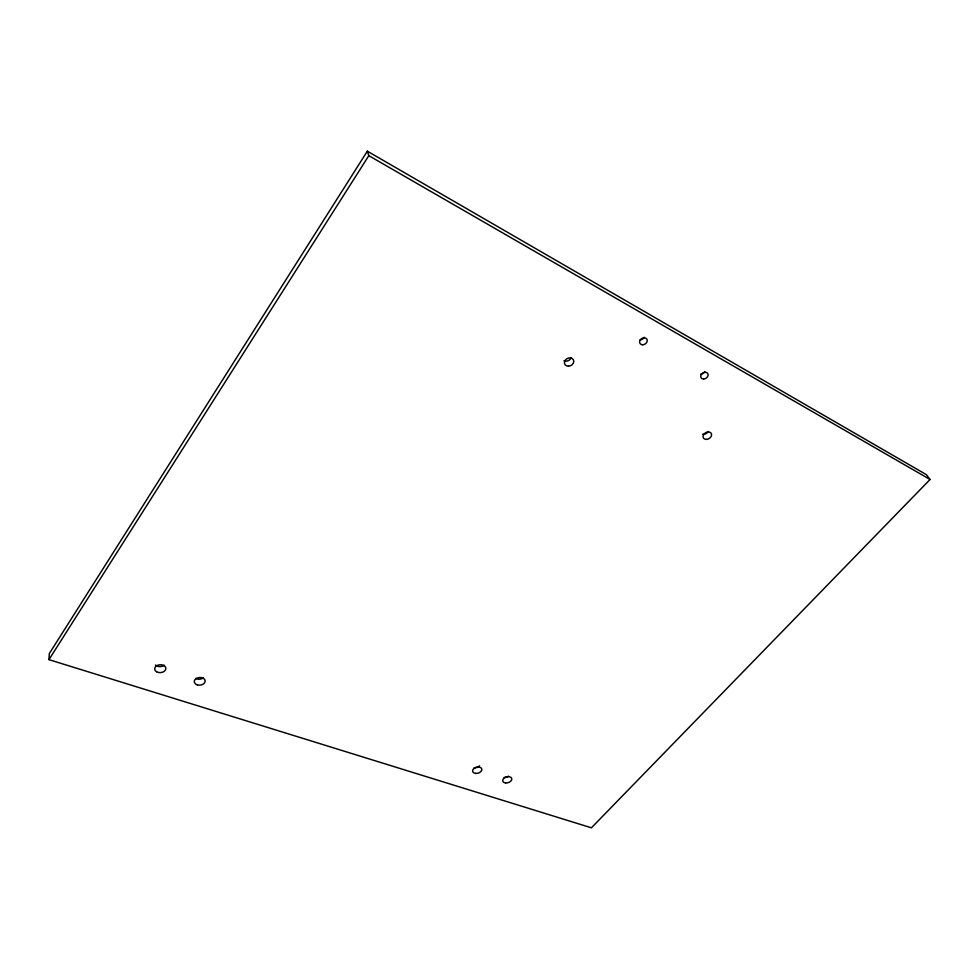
<?xml version="1.0" encoding="UTF-8"?>
<svg xmlns="http://www.w3.org/2000/svg" width="979" height="979" viewBox="0 0 979 979"><rect width="100%" height="100%" fill="white"/><g stroke="black" fill="none" stroke-linecap="round" stroke-linejoin="round"><path stroke-width="1.47" d="M48.95 659.65L49.329 653.556L367.333 151.182L926.367 474.644L930.05 479.502L591.414 827.818L48.95 659.65L368.814 155.661L367.333 151.182M368.814 155.661L930.05 479.502M708.258 431.47A4.528 3.414 -30.1 0 1 702.53 434.297M571.051 358.008A4.809 3.965 -27.4 0 1 563.941 360.7M164.276 665.194A5.58 3.94 -3.4 0 1 155.465 665.035M203.399 677.811A5.458 3.843 -5.1 0 1 195.714 678.398M479.539 765.811A4.724 3.096 -15.4 0 1 474.191 767.781M508.566 776.151A4.65 3.01 -16.3 0 1 504.087 777.387M704.77 371.518A3.928 3.047 -32.5 0 1 700.731 374.088M644.17 337.253A4.038 3.255 -32 0 1 640.058 339.921M706.434 439.4A4.552 3.426 -30 0 0 711.378 433.648A4.552 3.426 -30 0 0 704.085 433.942A4.552 3.426 -30 0 0 706.434 439.4M568.481 366.183A4.834 3.965 -27.3 0 0 573.413 359.831A4.834 3.965 -27.3 0 0 565.409 360.039A4.834 3.965 -27.3 0 0 568.481 366.183M505.629 782.967A4.675 3.01 -16.3 0 0 511.76 778.586A4.675 3.01 -16.3 0 0 504.369 777.913A4.675 3.01 -16.3 0 0 505.629 782.967M156.542 671.741A5.605 3.953 -3.5 0 0 165.757 669.293A5.605 3.953 -3.5 0 0 158.5 664.974A5.605 3.953 -3.5 0 0 156.542 671.741M197.195 684.847A5.482 3.843 -5.2 0 0 205.198 680.894A5.482 3.843 -5.2 0 0 196.803 678.19A5.482 3.843 -5.2 0 0 197.195 684.847M475.623 773.41A4.736 3.096 -15.4 0 0 481.79 768.956A4.736 3.096 -15.4 0 0 474.228 768.246A4.736 3.096 -15.4 0 0 475.623 773.41M703.668 378.971A3.953 3.047 -32.4 0 0 707.927 373.88A3.953 3.047 -32.4 0 0 701.625 374.064A3.953 3.047 -32.4 0 0 703.668 378.971M642.762 344.779A4.051 3.267 -31.8 0 0 647.021 339.456A4.051 3.267 -31.8 0 0 640.45 339.603A4.051 3.267 -31.8 0 0 642.762 344.779"/></g></svg>
